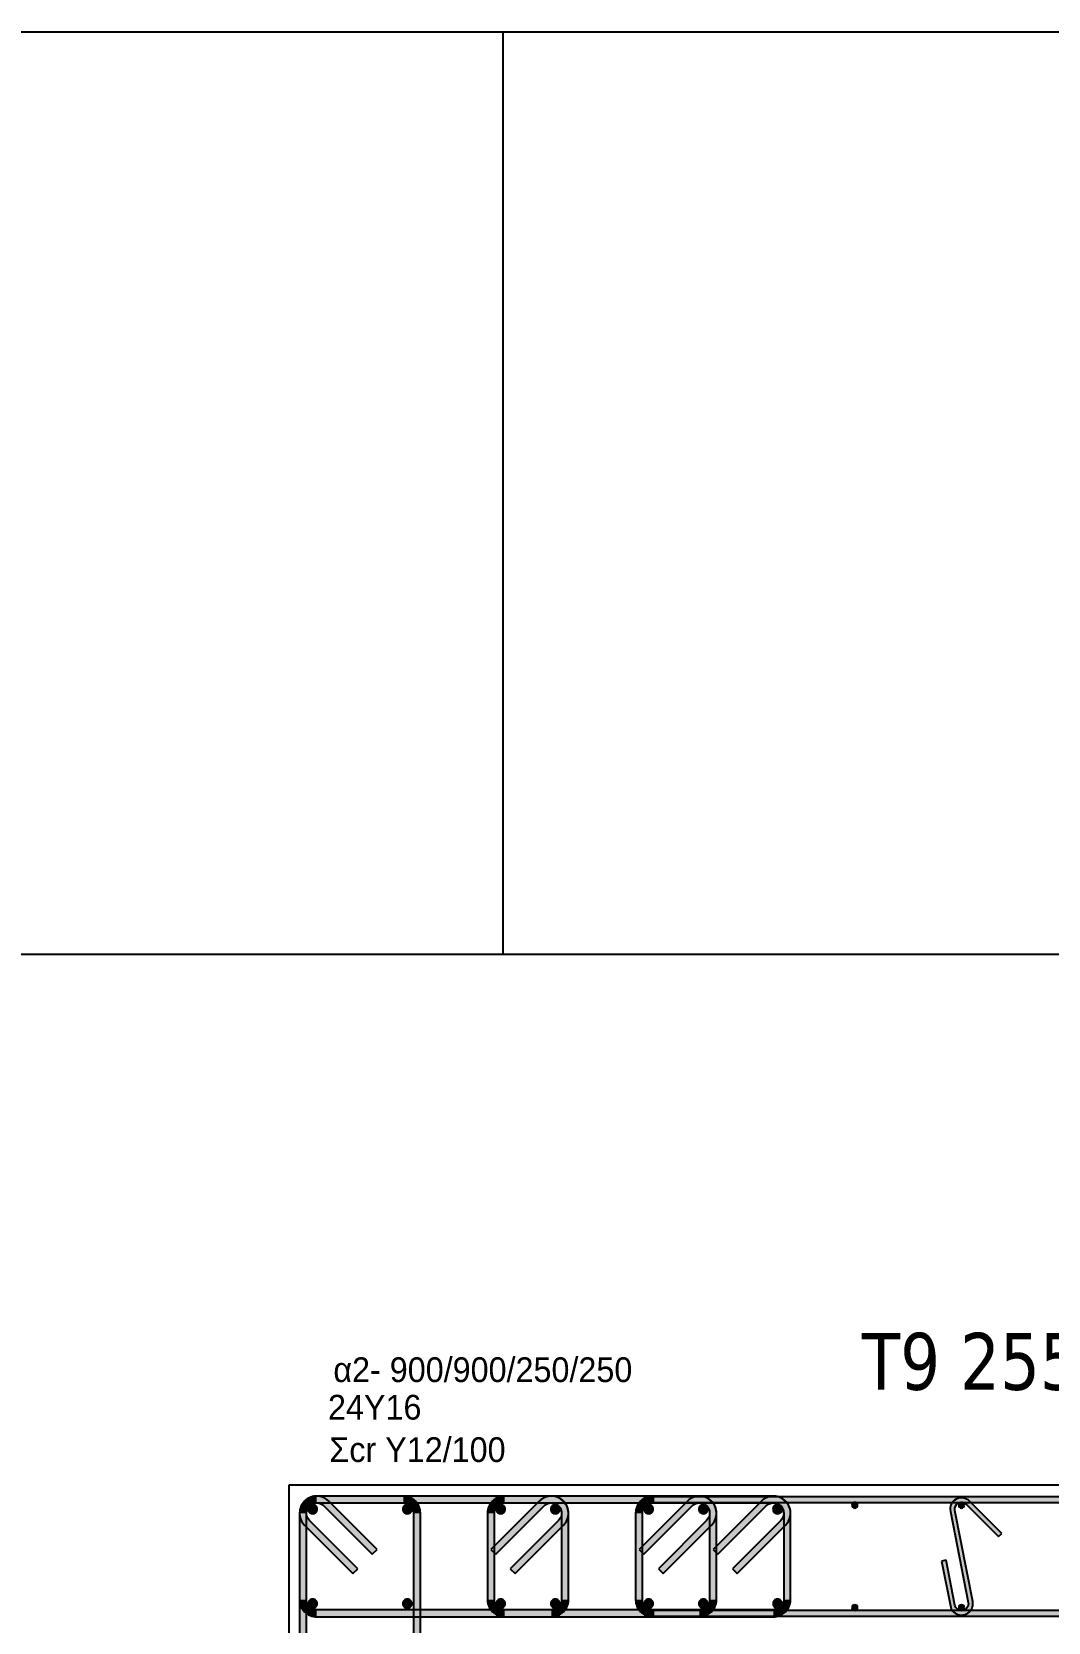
# Model space of a CAD drawing. Header units: millimetres. Extents: x -2171 to 1563, y -1758 to -1505.
# Drawn here: x 807.05 to 815.97, y -1604.22 to -1590.25 of the extents above; entities that cross this region are included whole.
import ezdxf

# ---------------------------------------------------------------- set-up
doc = ezdxf.new("R2010")
doc.units = ezdxf.units.MM
for name, color, linetype in [('-S_TEXT', 3, 'Continuous'), ('Col_Det', 7, 'Continuous'), ('Col_Det_Fill', 7, 'Continuous'), ('Geo_Col_Pro_1', 7, 'Continuous'), ('pinakaki', 153, 'Continuous')]:
    doc.layers.add(name, color=color, linetype=linetype)
doc.styles.add('S1Arl22_b_934_161', font='arial.ttf', dxfattribs={"width": 0.933629, "height": 0.002175})
doc.styles.get("Standard").update_dxf_attribs({"font": 'tahoma.ttf'})

msp = doc.modelspace()

# ---------------------------------------------------------------- hatches: boundary and pattern name
at = {"layer": 'Col_Det_Fill'}
for color, points in [(252, [(809.6156, -1603.1985), (809.658, -1603.1561, 0.6681786), (809.4019, -1603.2621), (809.4619, -1603.2621, -0.6681786)]), (252, [(809.5519, -1603.1721), (809.5519, -1603.1121, 0.6681786), (809.4459, -1603.3682), (809.4883, -1603.3258, -0.6681786)]), (252, [(809.5519, -1603.1721), (809.5519, -1603.1121, 0.4142136), (809.4019, -1603.2621), (809.4619, -1603.2621, -0.4142136)]), (12, [(809.5166, -1603.1868, 0.4142136), (809.4766, -1603.2268, 0.4142136), (809.5166, -1603.2668, 0.4142136), (809.5566, -1603.2268, 0.4142136)]), (252, [(810.3119, -1603.1721), (810.3119, -1603.1121), (809.5519, -1603.1121), (809.5519, -1603.1721)]), (252, [(813.5619, -1603.1721), (813.5619, -1603.1121), (809.5519, -1603.1121), (809.5519, -1603.1721)]), (252, [(810.0398, -1603.6228), (810.0823, -1603.5803), (809.658, -1603.1561), (809.6156, -1603.1985)]), (12, [(810.3473, -1603.1868, 0.4142136), (810.3073, -1603.2268, 0.4142136), (810.3473, -1603.2668, 0.4142136), (810.3873, -1603.2268, 0.4142136)]), (252, [(810.4019, -1603.2621), (810.4619, -1603.2621, 0.4142136), (810.3119, -1603.1121), (810.3119, -1603.1721, -0.4142136)]), (252, [(811.2019, -1603.1721), (811.2019, -1603.1121, 0.4142136), (811.0519, -1603.2621), (811.1119, -1603.2621, -0.4142136)]), (252, [(811.5483, -1603.1985), (811.5059, -1603.1561), (811.0816, -1603.5803), (811.124, -1603.6228)]), (56, [(811.1666, -1603.1868, 0.4142136), (811.1266, -1603.2268, 0.4142136), (811.1666, -1603.2668, 0.4142136), (811.2066, -1603.2268, 0.4142136)]), (252, [(811.6119, -1603.1721), (811.6119, -1603.1121), (811.2019, -1603.1121), (811.2019, -1603.1721)]), (252, [(811.7019, -1603.2621), (811.7619, -1603.2621, 0.6681786), (811.5059, -1603.1561), (811.5483, -1603.1985, -0.6681786)]), (56, [(811.6473, -1603.1868, 0.4142136), (811.6073, -1603.2268, 0.4142136), (811.6473, -1603.2668, 0.4142136), (811.6873, -1603.2268, 0.4142136)]), (252, [(811.6756, -1603.3258), (811.718, -1603.3682, 0.6681786), (811.6119, -1603.1121), (811.6119, -1603.1721, -0.6681786)]), (252, [(812.5019, -1603.1721), (812.5019, -1603.1121, 0.4142136), (812.3519, -1603.2621), (812.4119, -1603.2621, -0.4142136)]), (252, [(812.8483, -1603.1985), (812.8059, -1603.1561), (812.3816, -1603.5803), (812.424, -1603.6228)]), (56, [(812.4666, -1603.1868, 0.4142136), (812.4266, -1603.2268, 0.4142136), (812.4666, -1603.2668, 0.4142136), (812.5066, -1603.2268, 0.4142136)]), (252, [(812.9119, -1603.1721), (812.9119, -1603.1121), (812.5019, -1603.1121), (812.5019, -1603.1721)]), (252, [(818.8585, -1603.1671), (818.8585, -1603.1171), (812.5054, -1603.1171), (812.5054, -1603.1671)]), (252, [(813.0019, -1603.2621), (813.0619, -1603.2621, 0.6681786), (812.8059, -1603.1561), (812.8483, -1603.1985, -0.6681786)]), (56, [(812.9473, -1603.1868, 0.4142136), (812.9073, -1603.2268, 0.4142136), (812.9473, -1603.2668, 0.4142136), (812.9873, -1603.2268, 0.4142136)]), (252, [(812.9756, -1603.3258), (813.018, -1603.3682, 0.6681786), (812.9119, -1603.1121), (812.9119, -1603.1721, -0.6681786)]), (252, [(813.4983, -1603.1985), (813.4559, -1603.1561), (813.0316, -1603.5803), (813.074, -1603.6228)]), (252, [(813.6519, -1603.2621), (813.7119, -1603.2621, 0.6681786), (813.4559, -1603.1561), (813.4983, -1603.1985, -0.6681786)]), (12, [(813.5973, -1603.1868, 0.4142136), (813.5573, -1603.2268, 0.4142136), (813.5973, -1603.2668, 0.4142136), (813.6373, -1603.2268, 0.4142136)]), (252, [(813.6256, -1603.3258), (813.668, -1603.3682, 0.6681786), (813.5619, -1603.1121), (813.5619, -1603.1721, -0.6681786)]), (133, [(814.2511, -1603.1921, 0.4142136), (814.2761, -1603.2171, 0.4142136), (814.3011, -1603.1921, 0.4142136), (814.2761, -1603.1671, 0.4142136)]), (252, [(815.1152, -1603.2464), (815.1544, -1603.2387, -0.7407348), (815.2557, -1603.1847), (815.284, -1603.1564, 0.7407348)]), (133, [(815.1883, -1603.1921, 0.4142136), (815.2133, -1603.2171, 0.4142136), (815.2383, -1603.1921, 0.4142136), (815.2133, -1603.1671, 0.4142136)]), (252, [(815.284, -1603.1564), (815.2557, -1603.1847), (815.5386, -1603.4676), (815.5669, -1603.4393)]), (252, [(809.4619, -1603.2621), (809.4019, -1603.2621), (809.4019, -1607.2721), (809.4619, -1607.2721)]), (252, [(809.4619, -1603.2621), (809.4019, -1603.2621), (809.4019, -1604.0221), (809.4619, -1604.0221)]), (252, [(809.4883, -1603.3258), (809.4459, -1603.3682), (809.8701, -1603.7925), (809.9126, -1603.7501)]), (252, [(810.4019, -1607.2721), (810.4619, -1607.2721), (810.4619, -1603.2621), (810.4019, -1603.2621)]), (252, [(811.1119, -1603.2621), (811.0519, -1603.2621), (811.0519, -1604.0221), (811.1119, -1604.0221)]), (252, [(811.2513, -1603.7501), (811.2937, -1603.7925), (811.718, -1603.3682), (811.6756, -1603.3258)]), (252, [(811.7019, -1604.0221), (811.7619, -1604.0221), (811.7619, -1603.2621), (811.7019, -1603.2621)]), (252, [(812.4119, -1603.2621), (812.3519, -1603.2621), (812.3519, -1604.0221), (812.4119, -1604.0221)]), (252, [(812.5513, -1603.7501), (812.5937, -1603.7925), (813.018, -1603.3682), (812.9756, -1603.3258)]), (252, [(813.0019, -1604.0221), (813.0619, -1604.0221), (813.0619, -1603.2621), (813.0019, -1603.2621)]), (252, [(813.2013, -1603.7501), (813.2437, -1603.7925), (813.668, -1603.3682), (813.6256, -1603.3258)]), (252, [(813.6519, -1604.0221), (813.7119, -1604.0221), (813.7119, -1603.2621), (813.6519, -1603.2621)]), (252, [(815.2722, -1604.0456), (815.3114, -1604.0379), (815.1544, -1603.2387), (815.1152, -1603.2464)]), (252, [(815.0773, -1603.6762), (815.0381, -1603.6839), (815.1152, -1604.0764), (815.1544, -1604.0687)]), (252, [(809.4619, -1604.0221), (809.4019, -1604.0221, 0.4142136), (809.5519, -1604.1721), (809.5519, -1604.1121, -0.4142136)]), (12, [(809.5166, -1604.0175, 0.4142136), (809.4766, -1604.0575, 0.4142136), (809.5166, -1604.0975, 0.4142136), (809.5566, -1604.0575, 0.4142136)]), (12, [(810.3473, -1604.0175, 0.4142136), (810.3073, -1604.0575, 0.4142136), (810.3473, -1604.0975, 0.4142136), (810.3873, -1604.0575, 0.4142136)]), (252, [(811.1119, -1604.0221), (811.0519, -1604.0221, 0.4142136), (811.2019, -1604.1721), (811.2019, -1604.1121, -0.4142136)]), (56, [(811.1666, -1604.0175, 0.4142136), (811.1266, -1604.0575, 0.4142136), (811.1666, -1604.0975, 0.4142136), (811.2066, -1604.0575, 0.4142136)]), (56, [(811.6473, -1604.0175, 0.4142136), (811.6073, -1604.0575, 0.4142136), (811.6473, -1604.0975, 0.4142136), (811.6873, -1604.0575, 0.4142136)]), (252, [(811.6119, -1604.1121), (811.6119, -1604.1721, 0.4142136), (811.7619, -1604.0221), (811.7019, -1604.0221, -0.4142136)]), (252, [(812.4119, -1604.0221), (812.3519, -1604.0221, 0.4142136), (812.5019, -1604.1721), (812.5019, -1604.1121, -0.4142136)]), (56, [(812.4666, -1604.0175, 0.4142136), (812.4266, -1604.0575, 0.4142136), (812.4666, -1604.0975, 0.4142136), (812.5066, -1604.0575, 0.4142136)]), (56, [(812.9473, -1604.0175, 0.4142136), (812.9073, -1604.0575, 0.4142136), (812.9473, -1604.0975, 0.4142136), (812.9873, -1604.0575, 0.4142136)]), (252, [(812.9119, -1604.1121), (812.9119, -1604.1721, 0.4142136), (813.0619, -1604.0221), (813.0019, -1604.0221, -0.4142136)]), (12, [(813.5973, -1604.0175, 0.4142136), (813.5573, -1604.0575, 0.4142136), (813.5973, -1604.0975, 0.4142136), (813.6373, -1604.0575, 0.4142136)]), (252, [(813.5619, -1604.1121), (813.5619, -1604.1721, 0.4142136), (813.7119, -1604.0221), (813.6519, -1604.0221, -0.4142136)]), (252, [(809.5519, -1604.1121), (809.5519, -1604.1721), (813.5619, -1604.1721), (813.5619, -1604.1121)]), (252, [(811.2019, -1604.1121), (811.2019, -1604.1721), (811.6119, -1604.1721), (811.6119, -1604.1121)]), (252, [(812.5019, -1604.1121), (812.5019, -1604.1721), (812.9119, -1604.1721), (812.9119, -1604.1121)]), (252, [(812.5054, -1604.1171), (812.5054, -1604.1671), (818.8585, -1604.1671), (818.8585, -1604.1171)]), (133, [(814.2511, -1604.0921, 0.4142136), (814.2761, -1604.1171, 0.4142136), (814.3011, -1604.0921, 0.4142136), (814.2761, -1604.0671, 0.4142136)]), (252, [(815.1544, -1604.0687), (815.1152, -1604.0764, 1), (815.3114, -1604.0379), (815.2722, -1604.0456, -1)]), (133, [(815.1883, -1604.0921, 0.4142136), (815.2133, -1604.1171, 0.4142136), (815.2383, -1604.0921, 0.4142136), (815.2133, -1604.0671, 0.4142136)])]:
    msp.add_hatch(color=color, dxfattribs=at).paths.add_polyline_path(points)

# ---------------------------------------------------------------- linework, layer by layer
at = {"layer": '-S_TEXT', "ltscale": 5}
msp.add_lwpolyline([(775.6459, -1590.2497), (833.7934, -1590.2497), (833.7934, -1630.2944), (775.6459, -1630.2944)], close=True, dxfattribs=at)
at = {"layer": 'Col_Det', "color": 7}
for points in [[(809.3069, -1603.0171), (809.3069, -1619.5171)], [(822.0569, -1603.0171), (809.3069, -1603.0171)], [(810.3119, -1603.1121), (809.5519, -1603.1121)], [(813.5619, -1603.1121), (809.5519, -1603.1121)], [(809.5519, -1603.1721), (810.3119, -1603.1721)], [(809.5519, -1603.1721), (813.5619, -1603.1721)], [(810.0823, -1603.5803), (809.658, -1603.1561)], [(811.5059, -1603.1561), (811.0816, -1603.5803)], [(811.6119, -1603.1121), (811.2019, -1603.1121)], [(811.2019, -1603.1721), (811.6119, -1603.1721)], [(812.8059, -1603.1561), (812.3816, -1603.5803)], [(812.9119, -1603.1121), (812.5019, -1603.1121)], [(812.5019, -1603.1721), (812.9119, -1603.1721)], [(818.8585, -1603.1171), (812.5054, -1603.1171)], [(812.5054, -1603.1171), (812.5054, -1603.1671)], [(812.5054, -1603.1671), (818.8585, -1603.1671)], [(813.4559, -1603.1561), (813.0316, -1603.5803)], [(815.2557, -1603.1847), (815.5386, -1603.4676)], [(815.5669, -1603.4393), (815.284, -1603.1564)], [(809.4019, -1603.2621), (809.4019, -1607.2721)], [(809.4019, -1603.2621), (809.4019, -1604.0221)], [(809.4619, -1607.2721), (809.4619, -1603.2621)], [(809.4619, -1604.0221), (809.4619, -1603.2621)], [(809.9126, -1603.7501), (809.4883, -1603.3258)], [(809.6156, -1603.1985), (810.0398, -1603.6228)], [(810.4019, -1603.2621), (810.4019, -1607.2721)], [(810.4619, -1607.2721), (810.4619, -1603.2621)], [(811.0519, -1603.2621), (811.0519, -1604.0221)], [(811.1119, -1604.0221), (811.1119, -1603.2621)], [(811.124, -1603.6228), (811.5483, -1603.1985)], [(811.6756, -1603.3258), (811.2513, -1603.7501)], [(811.7019, -1603.2621), (811.7019, -1604.0221)], [(811.7619, -1604.0221), (811.7619, -1603.2621)], [(812.3519, -1603.2621), (812.3519, -1604.0221)], [(812.4119, -1604.0221), (812.4119, -1603.2621)], [(812.424, -1603.6228), (812.8483, -1603.1985)], [(812.9756, -1603.3258), (812.5513, -1603.7501)], [(813.0019, -1603.2621), (813.0019, -1604.0221)], [(813.0619, -1604.0221), (813.0619, -1603.2621)], [(813.074, -1603.6228), (813.4983, -1603.1985)], [(813.6256, -1603.3258), (813.2013, -1603.7501)], [(813.6519, -1603.2621), (813.6519, -1604.0221)], [(813.7119, -1604.0221), (813.7119, -1603.2621)], [(815.1152, -1603.2464), (815.2722, -1604.0456)], [(815.3114, -1604.0379), (815.1544, -1603.2387)], [(809.4459, -1603.3682), (809.8701, -1603.7925)], [(811.2937, -1603.7925), (811.718, -1603.3682)], [(812.5937, -1603.7925), (813.018, -1603.3682)], [(813.2437, -1603.7925), (813.668, -1603.3682)], [(815.5386, -1603.4676), (815.5669, -1603.4393)], [(810.0398, -1603.6228), (810.0823, -1603.5803)], [(811.0816, -1603.5803), (811.124, -1603.6228)], [(812.3816, -1603.5803), (812.424, -1603.6228)], [(813.0316, -1603.5803), (813.074, -1603.6228)], [(815.0773, -1603.6762), (815.0381, -1603.6839)], [(815.0381, -1603.6839), (815.1152, -1604.0764)], [(815.1544, -1604.0687), (815.0773, -1603.6762)], [(809.8701, -1603.7925), (809.9126, -1603.7501)], [(811.2513, -1603.7501), (811.2937, -1603.7925)], [(812.5513, -1603.7501), (812.5937, -1603.7925)], [(813.2013, -1603.7501), (813.2437, -1603.7925)], [(813.5619, -1604.1121), (809.5519, -1604.1121)], [(811.6119, -1604.1121), (811.2019, -1604.1121)], [(812.9119, -1604.1121), (812.5019, -1604.1121)], [(812.5054, -1604.1171), (812.5054, -1604.1671)], [(818.8585, -1604.1171), (812.5054, -1604.1171)], [(812.5054, -1604.1671), (818.8585, -1604.1671)], [(809.5519, -1604.1721), (813.5619, -1604.1721)], [(811.2019, -1604.1721), (811.6119, -1604.1721)], [(812.5019, -1604.1721), (812.9119, -1604.1721)]]:
    msp.add_lwpolyline(points, dxfattribs=at)
for points in [[(809.658, -1603.1561, 0.6681786), (809.4019, -1603.2621)], [(809.5519, -1603.1121, 0.6681786), (809.4459, -1603.3682)], [(809.5519, -1603.1121, 0.4142136), (809.4019, -1603.2621)], [(809.4619, -1603.2621, -0.6681786), (809.6156, -1603.1985, -0.6681786)], [(809.4883, -1603.3258, -0.6681786), (809.5519, -1603.1721, -0.6681786)], [(809.4619, -1603.2621, -0.4142136), (809.5519, -1603.1721, -0.4142136)], [(809.5166, -1603.1868, 0.4142136), (809.4766, -1603.2268, 0.4142136)], [(809.5566, -1603.2268, 0.4142136), (809.5166, -1603.1868, 0.4142136)], [(810.3473, -1603.1868, 0.4142136), (810.3073, -1603.2268, 0.4142136)], [(810.4619, -1603.2621, 0.4142136), (810.3119, -1603.1121)], [(810.3119, -1603.1721, -0.4142136), (810.4019, -1603.2621, -0.4142136)], [(810.3873, -1603.2268, 0.4142136), (810.3473, -1603.1868, 0.4142136)], [(811.2019, -1603.1121, 0.4142136), (811.0519, -1603.2621)], [(811.1119, -1603.2621, -0.4142136), (811.2019, -1603.1721, -0.4142136)], [(811.1666, -1603.1868, 0.4142136), (811.1266, -1603.2268, 0.4142136)], [(811.2066, -1603.2268, 0.4142136), (811.1666, -1603.1868, 0.4142136)], [(811.7619, -1603.2621, 0.6681786), (811.5059, -1603.1561)], [(811.5483, -1603.1985, -0.6681786), (811.7019, -1603.2621, -0.6681786)], [(811.6473, -1603.1868, 0.4142136), (811.6073, -1603.2268, 0.4142136)], [(811.718, -1603.3682, 0.6681786), (811.6119, -1603.1121)], [(811.6119, -1603.1721, -0.6681786), (811.6756, -1603.3258, -0.6681786)], [(811.6873, -1603.2268, 0.4142136), (811.6473, -1603.1868, 0.4142136)], [(812.5019, -1603.1121, 0.4142136), (812.3519, -1603.2621)], [(812.4119, -1603.2621, -0.4142136), (812.5019, -1603.1721, -0.4142136)], [(812.4666, -1603.1868, 0.4142136), (812.4266, -1603.2268, 0.4142136)], [(812.5066, -1603.2268, 0.4142136), (812.4666, -1603.1868, 0.4142136)], [(813.0619, -1603.2621, 0.6681786), (812.8059, -1603.1561)], [(812.8483, -1603.1985, -0.6681786), (813.0019, -1603.2621, -0.6681786)], [(812.9473, -1603.1868, 0.4142136), (812.9073, -1603.2268, 0.4142136)], [(813.018, -1603.3682, 0.6681786), (812.9119, -1603.1121)], [(812.9119, -1603.1721, -0.6681786), (812.9756, -1603.3258, -0.6681786)], [(812.9873, -1603.2268, 0.4142136), (812.9473, -1603.1868, 0.4142136)], [(813.7119, -1603.2621, 0.6681786), (813.4559, -1603.1561)], [(813.4983, -1603.1985, -0.6681786), (813.6519, -1603.2621, -0.6681786)], [(813.5973, -1603.1868, 0.4142136), (813.5573, -1603.2268, 0.4142136)], [(813.668, -1603.3682, 0.6681786), (813.5619, -1603.1121)], [(813.5619, -1603.1721, -0.6681786), (813.6256, -1603.3258, -0.6681786)], [(813.6373, -1603.2268, 0.4142136), (813.5973, -1603.1868, 0.4142136)], [(814.2761, -1603.1671, 0.4142136), (814.2511, -1603.1921, 0.4142136)], [(814.3011, -1603.1921, 0.4142136), (814.2761, -1603.1671, 0.4142136)], [(815.284, -1603.1564, 0.7407348), (815.1152, -1603.2464, 0.7407348)], [(815.1544, -1603.2387, -0.7407348), (815.2557, -1603.1847)], [(815.2133, -1603.1671, 0.4142136), (815.1883, -1603.1921, 0.4142136)], [(815.2383, -1603.1921, 0.4142136), (815.2133, -1603.1671, 0.4142136)], [(809.4766, -1603.2268, 0.4142136), (809.5166, -1603.2668, 0.4142136)], [(809.5166, -1603.2668, 0.4142136), (809.5566, -1603.2268, 0.4142136)], [(810.3073, -1603.2268, 0.4142136), (810.3473, -1603.2668, 0.4142136)], [(810.3473, -1603.2668, 0.4142136), (810.3873, -1603.2268, 0.4142136)], [(811.1266, -1603.2268, 0.4142136), (811.1666, -1603.2668, 0.4142136)], [(811.1666, -1603.2668, 0.4142136), (811.2066, -1603.2268, 0.4142136)], [(811.6073, -1603.2268, 0.4142136), (811.6473, -1603.2668, 0.4142136)], [(811.6473, -1603.2668, 0.4142136), (811.6873, -1603.2268, 0.4142136)], [(812.4266, -1603.2268, 0.4142136), (812.4666, -1603.2668, 0.4142136)], [(812.4666, -1603.2668, 0.4142136), (812.5066, -1603.2268, 0.4142136)], [(812.9073, -1603.2268, 0.4142136), (812.9473, -1603.2668, 0.4142136)], [(812.9473, -1603.2668, 0.4142136), (812.9873, -1603.2268, 0.4142136)], [(813.5573, -1603.2268, 0.4142136), (813.5973, -1603.2668, 0.4142136)], [(813.5973, -1603.2668, 0.4142136), (813.6373, -1603.2268, 0.4142136)], [(814.2511, -1603.1921, 0.4142136), (814.2761, -1603.2171, 0.4142136)], [(814.2761, -1603.2171, 0.4142136), (814.3011, -1603.1921, 0.4142136)], [(815.1883, -1603.1921, 0.4142136), (815.2133, -1603.2171, 0.4142136)], [(815.2133, -1603.2171, 0.4142136), (815.2383, -1603.1921, 0.4142136)], [(809.4019, -1604.0221, 0.4142136), (809.5519, -1604.1721)], [(809.5519, -1604.1121, -0.4142136), (809.4619, -1604.0221, -0.4142136)], [(809.5166, -1604.0175, 0.4142136), (809.4766, -1604.0575, 0.4142136)], [(809.5566, -1604.0575, 0.4142136), (809.5166, -1604.0175, 0.4142136)], [(810.3473, -1604.0175, 0.4142136), (810.3073, -1604.0575, 0.4142136)], [(810.3873, -1604.0575, 0.4142136), (810.3473, -1604.0175, 0.4142136)], [(811.0519, -1604.0221, 0.4142136), (811.2019, -1604.1721)], [(811.2019, -1604.1121, -0.4142136), (811.1119, -1604.0221, -0.4142136)], [(811.1666, -1604.0175, 0.4142136), (811.1266, -1604.0575, 0.4142136)], [(811.2066, -1604.0575, 0.4142136), (811.1666, -1604.0175, 0.4142136)], [(811.6473, -1604.0175, 0.4142136), (811.6073, -1604.0575, 0.4142136)], [(811.6119, -1604.1721, 0.4142136), (811.7619, -1604.0221)], [(811.7019, -1604.0221, -0.4142136), (811.6119, -1604.1121, -0.4142136)], [(811.6873, -1604.0575, 0.4142136), (811.6473, -1604.0175, 0.4142136)], [(812.3519, -1604.0221, 0.4142136), (812.5019, -1604.1721)], [(812.5019, -1604.1121, -0.4142136), (812.4119, -1604.0221, -0.4142136)], [(812.4666, -1604.0175, 0.4142136), (812.4266, -1604.0575, 0.4142136)], [(812.5066, -1604.0575, 0.4142136), (812.4666, -1604.0175, 0.4142136)], [(812.9473, -1604.0175, 0.4142136), (812.9073, -1604.0575, 0.4142136)], [(812.9119, -1604.1721, 0.4142136), (813.0619, -1604.0221)], [(813.0019, -1604.0221, -0.4142136), (812.9119, -1604.1121, -0.4142136)], [(812.9873, -1604.0575, 0.4142136), (812.9473, -1604.0175, 0.4142136)], [(813.5973, -1604.0175, 0.4142136), (813.5573, -1604.0575, 0.4142136)], [(813.5619, -1604.1721, 0.4142136), (813.7119, -1604.0221)], [(813.6519, -1604.0221, -0.4142136), (813.5619, -1604.1121, -0.4142136)], [(813.6373, -1604.0575, 0.4142136), (813.5973, -1604.0175, 0.4142136)], [(809.4766, -1604.0575, 0.4142136), (809.5166, -1604.0975, 0.4142136)], [(809.5166, -1604.0975, 0.4142136), (809.5566, -1604.0575, 0.4142136)], [(810.3073, -1604.0575, 0.4142136), (810.3473, -1604.0975, 0.4142136)], [(810.3473, -1604.0975, 0.4142136), (810.3873, -1604.0575, 0.4142136)], [(811.1266, -1604.0575, 0.4142136), (811.1666, -1604.0975, 0.4142136)], [(811.1666, -1604.0975, 0.4142136), (811.2066, -1604.0575, 0.4142136)], [(811.6073, -1604.0575, 0.4142136), (811.6473, -1604.0975, 0.4142136)], [(811.6473, -1604.0975, 0.4142136), (811.6873, -1604.0575, 0.4142136)], [(812.4266, -1604.0575, 0.4142136), (812.4666, -1604.0975, 0.4142136)], [(812.4666, -1604.0975, 0.4142136), (812.5066, -1604.0575, 0.4142136)], [(812.9073, -1604.0575, 0.4142136), (812.9473, -1604.0975, 0.4142136)], [(812.9473, -1604.0975, 0.4142136), (812.9873, -1604.0575, 0.4142136)], [(813.5573, -1604.0575, 0.4142136), (813.5973, -1604.0975, 0.4142136)], [(813.5973, -1604.0975, 0.4142136), (813.6373, -1604.0575, 0.4142136)], [(814.2761, -1604.0671, 0.4142136), (814.2511, -1604.0921, 0.4142136)], [(814.2511, -1604.0921, 0.4142136), (814.2761, -1604.1171, 0.4142136)], [(814.3011, -1604.0921, 0.4142136), (814.2761, -1604.0671, 0.4142136)], [(814.2761, -1604.1171, 0.4142136), (814.3011, -1604.0921, 0.4142136)], [(815.1152, -1604.0764, 1), (815.3114, -1604.0379)], [(815.2722, -1604.0456, -1), (815.1544, -1604.0687, -1)], [(815.2133, -1604.0671, 0.4142136), (815.1883, -1604.0921, 0.4142136)], [(815.1883, -1604.0921, 0.4142136), (815.2133, -1604.1171, 0.4142136)], [(815.2383, -1604.0921, 0.4142136), (815.2133, -1604.0671, 0.4142136)], [(815.2133, -1604.1171, 0.4142136), (815.2383, -1604.0921, 0.4142136)]]:
    msp.add_lwpolyline(points, format="xyb", dxfattribs=at)
at = {"layer": 'Geo_Col_Pro_1', "color": 4, "linetype": 'Continuous', "ltscale": 0.5}
for p, q in [((811.1855, -1590.2497), (811.1855, -1598.3514)), ((775.6459, -1598.3514), (833.7934, -1598.3514))]:
    msp.add_line(p, q, dxfattribs=at)

# ---------------------------------------------------------------- texts
at = {"layer": 'Col_Det', "color": 7, "style": 'S1Arl22_b_934_161', "width": 0.933629}
for s, p in [(' α2- 900/900/250/250', (809.6197, -1602.1105, 32.25)), ('24Y16', (809.6511, -1602.4401, 32.25)), ('Σcr Y12/100', (809.663, -1602.8126, 32.25))]:
    msp.add_text(s, height=0.2175, dxfattribs=at).set_placement(p)
at = {"layer": 'pinakaki', "color": 1, "width": 0.933629}
msp.add_text(' Τ9 2550/250 ', height=0.5, dxfattribs=at).set_placement((814.1638, -1602.1783))

doc.saveas('drawing.dxf')
